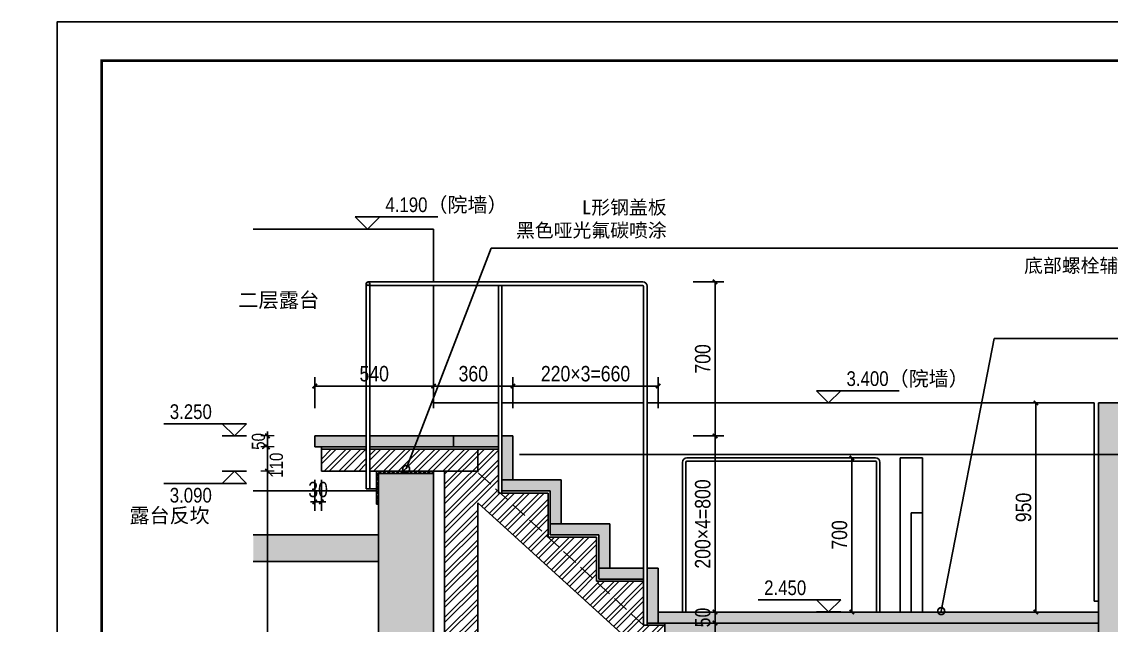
# Model space of a CAD drawing. Extents: x 9928 to 93764, y -101273 to -34887.
# Drawn here: x 72582 to 77531, y -81785 to -79043 of the extents above; entities that cross this region are included whole.
import ezdxf
from ezdxf import colors
from ezdxf.entities.mleader import LeaderData, LeaderLine
from ezdxf.math import Vec2, Vec3

# ---------------------------------------------------------------- set-up
doc = ezdxf.new("R2010")
doc.units = 0
doc.header["$LTSCALE"] = 1000
doc.header["$MEASUREMENT"] = 0
doc.linetypes.add('DASH', pattern=[0.35, 0.25, -0.1])
for name, color, linetype in [('A-ANNO-DIMS', 6, 'Continuous'), ('A-Anno-Lead', 2, 'Continuous'), ('A-ANNO-NOTE', 4, 'Continuous'), ('A-ANNO-SYMB', 4, 'Continuous'), ('A-DETL-144', 144, 'Continuous'), ('A-DETL-42', 42, 'Continuous'), ('A-DETL-PATT-251', 251, 'Continuous'), ('A-FLOR-HRAL', 42, 'Continuous'), ('A-FURN-PATT-251', 251, 'Continuous'), ('A-SECT-005', 5, 'Continuous'), ('A-SECT-146', 216, 'Continuous')]:
    doc.layers.add(name, color=color, linetype=linetype)
doc.layers.add('A-ANNO-NPLT', color=250, linetype='Continuous', plot=False)
doc.styles.add('DIM', font='ARIALN.TTF')
doc.styles.add('DIM_T3', font='ARIALN.TTF')
doc.styles.add('EN', font='ARIALN.TTF')
doc.dimstyles.new('_TCH_ARCH&&20', dxfattribs={"dimtxt": 70, "dimasz": 20, "dimexe": 40, "dimexo": 40, "dimgap": 20, "dimtad": 1, "dimdec": 0, "dimzin": 0, "dimdsep": 46, "dimtxsty": 'DIM_T3', "dimblk": 'ARCHTICK', "dimcen": 0.09, "dimclrd": 6, "dimclre": 6, "dimclrt": 6, "dimazin": 2, "dimtfac": 1, "dimtdec": 0, "dimtix": 1, "dimtmove": 2, "dimatfit": 3, "dimfxl": 100, "dimfxlon": 1, "dimtolj": 1, "dimtzin": 0, "dimarcsym": 0})
doc.dimstyles.new('DIM20', dxfattribs={"dimscale": 20, "dimtxt": 3, "dimasz": 1, "dimexe": 1.5, "dimexo": 1.5, "dimgap": 0.5, "dimtad": 1, "dimdec": 0, "dimzin": 3, "dimdsep": 46, "dimtxsty": 'DIM', "dimblk": 'ARCHTICK', "dimcen": 2.5, "dimdle": 1.5, "dimclrd": 256, "dimclre": 8, "dimclrt": 256, "dimadec": 0, "dimazin": 0, "dimtfac": 1, "dimtdec": 0, "dimtix": 1, "dimtmove": 2, "dimatfit": 3, "dimfxl": 1.5, "dimfxlon": 1, "dimtolj": 1, "dimtzin": 3, "dimlwe": 5, "dimarcsym": 0})

# ---------------------------------------------------------------- blocks, each defined once
blk = doc.blocks.new('alsidufhasdf')
at = {"layer": 'A-ANNO-NOTE', "const_width": 12.5, "flags": 128}
blk.add_lwpolyline([(-69970.8, -65800.3), (-69970.8, -51475.3), (-80015.8, -51475.3), (-80015.8, -65800.3)], close=True, dxfattribs=at)
at = {"layer": 'A-ANNO-NPLT'}
blk.add_lwpolyline([(-69795.8, -66000.3), (-69795.8, -51300.3), (-80190.8, -51300.3), (-80190.8, -66000.3)], close=True, dxfattribs=at)
blk = doc.blocks.new('TAG-PLAN-ELEV')
blk.add_line((-1.66, 0), (9.6, 0))
for points in [[(-1.66, 0), (0, -1.66), (1.66, 0)], [(1.66, -1.66), (-1.66, -1.66)]]:
    blk.add_lwpolyline(points)
at = {"style": 'EN'}
for tag, p in [('LEVEL', (2.45, 0.65)), ('NAME', (2.45, -2.51))]:
    blk.add_attdef(tag, p, '', height=2, dxfattribs=at)
blk = doc.blocks.new('_ArchTick')
at = {"color": 0, "linetype": 'ByBlock', "const_width": 0.4}
blk.add_lwpolyline([(-0.5, -0.5), (0.5, 0.5)], dxfattribs=at)
blk = doc.blocks.new('*D638')
at = {"layer": 'A-ANNO-DIMS', "lineweight": -2, "transparency": 16777216}
blk.add_line((73698.4, -81115), (73698.4, -80945), dxfattribs=at)
at = {"layer": 'A-ANNO-DIMS', "color": 8, "lineweight": 5, "transparency": 16777216}
for p, q in [((73728.4, -80975), (73668.4, -80975)), ((73728.4, -81085), (73668.4, -81085))]:
    blk.add_line(p, q, dxfattribs=at)
at = {"layer": 'Defpoints', "color": 0, "transparency": 16777216}
for p in [(73698.4, -80975), (73913.4, -80975), (73943.4, -81085)]:
    blk.add_point(p, dxfattribs=at)
at = {"layer": 'A-ANNO-DIMS', "lineweight": -2, "transparency": 16777216, "xscale": 20, "yscale": 20, "zscale": 20}
for p, rotation in [((73698.4, -80975), 90), ((73698.4, -81085), 270)]:
    blk.add_blockref('_ArchTick', p, dxfattribs=dict(at, rotation=rotation))
at = {"layer": 'A-ANNO-DIMS', "transparency": 16777216, "insert": (73739, -81058.1), "char_height": 60, "attachment_point": 5, "rotation": 90, "style": 'DIM'}
blk.add_mtext('\\A1;110', dxfattribs=at)
blk = doc.blocks.new('*D639')
at = {"layer": 'A-ANNO-DIMS', "lineweight": -2, "transparency": 16777216}
for p, q in [((73698.4, -80925), (73698.4, -80905)), ((73698.4, -80975), (73698.4, -80925)), ((73698.4, -80975), (73698.4, -80995))]:
    blk.add_line(p, q, dxfattribs=at)
at = {"layer": 'A-ANNO-DIMS', "color": 8, "lineweight": 5, "transparency": 16777216}
for p, q in [((73728.4, -80925), (73668.4, -80925)), ((73728.4, -80975), (73668.4, -80975))]:
    blk.add_line(p, q, dxfattribs=at)
at = {"layer": 'Defpoints', "color": 0, "transparency": 16777216}
for p in [(73698.4, -80925), (73913.4, -80925), (73913.4, -80975)]:
    blk.add_point(p, dxfattribs=at)
at = {"layer": 'A-ANNO-DIMS', "lineweight": -2, "transparency": 16777216, "xscale": 20, "yscale": 20, "zscale": 20}
for p, rotation in [((73698.4, -80925), 270), ((73698.4, -80975), 90)]:
    blk.add_blockref('_ArchTick', p, dxfattribs=dict(at, rotation=rotation))
at = {"layer": 'A-ANNO-DIMS', "transparency": 16777216, "insert": (73657.7, -80950), "char_height": 60, "attachment_point": 5, "rotation": 90, "style": 'DIM'}
blk.add_mtext('\\A1;50', dxfattribs=at)
blk = doc.blocks.new('*D640')
at = {"layer": 'A-ANNO-DIMS', "lineweight": -2, "transparency": 16777216}
blk.add_line((73698.4, -81055), (73698.4, -84205), dxfattribs=at)
at = {"layer": 'A-ANNO-DIMS', "color": 8, "lineweight": 5, "transparency": 16777216}
for p, q in [((73728.4, -81085), (73668.4, -81085)), ((73728.4, -84175), (73668.4, -84175))]:
    blk.add_line(p, q, dxfattribs=at)
at = {"layer": 'Defpoints', "color": 0, "transparency": 16777216}
for p in [(73943.4, -81085), (73698.4, -84175), (74107, -84175)]:
    blk.add_point(p, dxfattribs=at)
at = {"layer": 'A-ANNO-DIMS', "lineweight": -2, "transparency": 16777216, "xscale": 20, "yscale": 20, "zscale": 20}
for p, rotation in [((73698.4, -81085), 90), ((73698.4, -84175), 270)]:
    blk.add_blockref('_ArchTick', p, dxfattribs=dict(at, rotation=rotation))
at = {"layer": 'A-ANNO-DIMS', "transparency": 16777216, "insert": (73657.7, -82630), "char_height": 60, "attachment_point": 5, "rotation": 90, "style": 'DIM'}
blk.add_mtext('\\A1;3090', dxfattribs=at)
blk = doc.blocks.new('*D673')
at = {"layer": 'A-ANNO-DIMS', "color": 6, "lineweight": -2, "transparency": 16777216}
for p, q in [((75631.7, -80925), (75771.7, -80925)), ((75731.7, -80925), (75731.7, -81725)), ((75631.7, -81725), (75771.7, -81725))]:
    blk.add_line(p, q, dxfattribs=at)
at = {"layer": 'Defpoints', "color": 0, "transparency": 16777216}
for p in [(74813.4, -80925), (75473.4, -81725), (75731.7, -81725)]:
    blk.add_point(p, dxfattribs=at)
at = {"layer": 'A-ANNO-DIMS', "color": 6, "lineweight": -2, "transparency": 16777216, "xscale": 20, "yscale": 20, "zscale": 20}
for p, rotation in [((75731.7, -80925), 90), ((75731.7, -81725), 270)]:
    blk.add_blockref('_ArchTick', p, dxfattribs=dict(at, rotation=rotation))
at = {"layer": 'A-ANNO-DIMS', "color": 6, "transparency": 16777216, "insert": (75676, -81325), "char_height": 70, "attachment_point": 5, "rotation": 90, "style": 'DIM_T3'}
blk.add_mtext('\\A1;200×4=800', dxfattribs=at)
blk = doc.blocks.new('*D674')
at = {"layer": 'A-ANNO-DIMS', "color": 6, "lineweight": -2, "transparency": 16777216}
for p, q in [((75731.7, -81725), (75731.7, -81705)), ((75631.7, -81725), (75771.7, -81725)), ((75731.7, -81725), (75731.7, -81775)), ((75631.7, -81775), (75771.7, -81775)), ((75731.7, -81775), (75731.7, -81795))]:
    blk.add_line(p, q, dxfattribs=at)
at = {"layer": 'Defpoints', "color": 0, "transparency": 16777216}
for p in [(75473.4, -81725), (75473.4, -81775), (75731.7, -81775)]:
    blk.add_point(p, dxfattribs=at)
at = {"layer": 'A-ANNO-DIMS', "color": 6, "lineweight": -2, "transparency": 16777216, "xscale": 20, "yscale": 20, "zscale": 20}
for p, rotation in [((75731.7, -81725), 270), ((75731.7, -81775), 90)]:
    blk.add_blockref('_ArchTick', p, dxfattribs=dict(at, rotation=rotation))
at = {"layer": 'A-ANNO-DIMS', "color": 6, "transparency": 16777216, "insert": (75676, -81750), "char_height": 70, "attachment_point": 5, "rotation": 90, "style": 'DIM_T3'}
blk.add_mtext('\\A1;50', dxfattribs=at)
blk = doc.blocks.new('*D675')
at = {"layer": 'A-ANNO-DIMS', "color": 6, "lineweight": -2, "transparency": 16777216}
for p, q in [((75631.7, -80225), (75771.7, -80225)), ((75731.7, -80925), (75731.7, -80225)), ((75631.7, -80925), (75771.7, -80925))]:
    blk.add_line(p, q, dxfattribs=at)
at = {"layer": 'Defpoints', "color": 0, "transparency": 16777216}
for p in [(74813.4, -80225), (75731.7, -80225), (74813.4, -80925)]:
    blk.add_point(p, dxfattribs=at)
at = {"layer": 'A-ANNO-DIMS', "color": 6, "lineweight": -2, "transparency": 16777216, "xscale": 20, "yscale": 20, "zscale": 20}
for p, rotation in [((75731.7, -80225), 90), ((75731.7, -80925), 270)]:
    blk.add_blockref('_ArchTick', p, dxfattribs=dict(at, rotation=rotation))
at = {"layer": 'A-ANNO-DIMS', "color": 6, "transparency": 16777216, "insert": (75676, -80575), "char_height": 70, "attachment_point": 5, "rotation": 90, "style": 'DIM_T3'}
blk.add_mtext('\\A1;700', dxfattribs=at)
blk = doc.blocks.new('*D676')
at = {"layer": 'A-ANNO-DIMS', "color": 6, "lineweight": -2, "transparency": 16777216}
for p, q in [((75631.7, -81775), (75771.7, -81775)), ((75731.7, -81775), (75731.7, -84125)), ((75693.4, -84125), (75771.7, -84125))]:
    blk.add_line(p, q, dxfattribs=at)
at = {"layer": 'Defpoints', "color": 0, "transparency": 16777216}
for p in [(75473.4, -81775), (75653.4, -84125), (75731.7, -84125)]:
    blk.add_point(p, dxfattribs=at)
at = {"layer": 'A-ANNO-DIMS', "color": 6, "lineweight": -2, "transparency": 16777216, "xscale": 20, "yscale": 20, "zscale": 20}
for p, rotation in [((75731.7, -81775), 90), ((75731.7, -84125), 270)]:
    blk.add_blockref('_ArchTick', p, dxfattribs=dict(at, rotation=rotation))
at = {"layer": 'A-ANNO-DIMS', "color": 6, "transparency": 16777216, "insert": (75676, -82950), "char_height": 70, "attachment_point": 5, "rotation": 90, "style": 'DIM_T3'}
blk.add_mtext('\\A1;2350', dxfattribs=at)
blk = doc.blocks.new('*D678')
at = {"layer": 'A-ANNO-DIMS', "color": 6, "lineweight": -2, "transparency": 16777216}
for p, q in [((77289.1, -80775), (77149.1, -80775)), ((77189.1, -81725), (77189.1, -80775)), ((77289.1, -81725), (77149.1, -81725))]:
    blk.add_line(p, q, dxfattribs=at)
at = {"layer": 'Defpoints', "color": 0, "transparency": 16777216}
for p in [(77189.1, -80775), (77473.8, -80775), (77473.8, -81725)]:
    blk.add_point(p, dxfattribs=at)
at = {"layer": 'A-ANNO-DIMS', "color": 6, "lineweight": -2, "transparency": 16777216, "xscale": 20, "yscale": 20, "zscale": 20}
for p, rotation in [((77189.1, -80775), 90), ((77189.1, -81725), 270)]:
    blk.add_blockref('_ArchTick', p, dxfattribs=dict(at, rotation=rotation))
at = {"layer": 'A-ANNO-DIMS', "color": 6, "transparency": 16777216, "insert": (77133.3, -81250), "char_height": 70, "attachment_point": 5, "rotation": 90, "style": 'DIM_T3'}
blk.add_mtext('\\A1;950', dxfattribs=at)
blk = doc.blocks.new('*D689')
at = {"layer": 'A-ANNO-DIMS', "color": 6, "lineweight": -2, "transparency": 16777216}
for p, q in [((76343, -81025), (76392.9, -81025)), ((76352.9, -81725), (76352.9, -81025)), ((76343, -81725), (76392.9, -81725))]:
    blk.add_line(p, q, dxfattribs=at)
at = {"layer": 'Defpoints', "color": 0, "transparency": 16777216}
for p in [(76303, -81025), (76352.9, -81025), (76303, -81725)]:
    blk.add_point(p, dxfattribs=at)
at = {"layer": 'A-ANNO-DIMS', "color": 6, "lineweight": -2, "transparency": 16777216, "xscale": 20, "yscale": 20, "zscale": 20}
for p, rotation in [((76352.9, -81025), 90), ((76352.9, -81725), 270)]:
    blk.add_blockref('_ArchTick', p, dxfattribs=dict(at, rotation=rotation))
at = {"layer": 'A-ANNO-DIMS', "color": 6, "transparency": 16777216, "insert": (76297.2, -81375), "char_height": 70, "attachment_point": 5, "rotation": 90, "style": 'DIM_T3'}
blk.add_mtext('\\A1;700', dxfattribs=at)
blk = doc.blocks.new('*D696')
at = {"layer": 'A-ANNO-DIMS', "color": 6, "lineweight": -2, "transparency": 16777216}
for p, q in [((73913.4, -81124.5), (73913.4, -81264.5)), ((73943.4, -81124.5), (73943.4, -81264.5)), ((73913.4, -81224.5), (73893.4, -81224.5)), ((73913.4, -81224.5), (73943.4, -81224.5)), ((73943.4, -81224.5), (73963.4, -81224.5))]:
    blk.add_line(p, q, dxfattribs=at)
at = {"layer": 'Defpoints', "color": 0, "transparency": 16777216}
for p in [(73913.4, -80975), (73943.4, -80975), (73943.4, -81224.5)]:
    blk.add_point(p, dxfattribs=at)
at = {"layer": 'A-ANNO-DIMS', "color": 6, "lineweight": -2, "transparency": 16777216, "xscale": 20, "yscale": 20, "zscale": 20}
blk.add_blockref('_ArchTick', (73913.4, -81224.5), dxfattribs=at)
at = {"layer": 'A-ANNO-DIMS', "color": 6, "lineweight": -2, "transparency": 16777216, "xscale": 20, "yscale": 20, "zscale": 20, "rotation": 180}
blk.add_blockref('_ArchTick', (73943.4, -81224.5), dxfattribs=at)
at = {"layer": 'A-ANNO-DIMS', "color": 6, "transparency": 16777216, "insert": (73928.4, -81168.8), "char_height": 70, "attachment_point": 5, "style": 'DIM_T3'}
blk.add_mtext('\\A1;30', dxfattribs=at)
blk = doc.blocks.new('*D697')
at = {"layer": 'A-ANNO-DIMS', "color": 6, "lineweight": -2, "transparency": 16777216}
for p, q in [((73913.4, -80798.3), (73913.4, -80658.3)), ((74453.4, -80798.3), (74453.4, -80658.3)), ((73913.4, -80698.3), (74453.4, -80698.3))]:
    blk.add_line(p, q, dxfattribs=at)
at = {"layer": 'Defpoints', "color": 0, "transparency": 16777216}
for p in [(74453.4, -80698.3), (73913.4, -80925), (74453.4, -81085)]:
    blk.add_point(p, dxfattribs=at)
at = {"layer": 'A-ANNO-DIMS', "color": 6, "lineweight": -2, "transparency": 16777216, "xscale": 20, "yscale": 20, "zscale": 20, "rotation": 180}
blk.add_blockref('_ArchTick', (73913.4, -80698.3), dxfattribs=at)
at = {"layer": 'A-ANNO-DIMS', "color": 6, "lineweight": -2, "transparency": 16777216, "xscale": 20, "yscale": 20, "zscale": 20}
blk.add_blockref('_ArchTick', (74453.4, -80698.3), dxfattribs=at)
at = {"layer": 'A-ANNO-DIMS', "color": 6, "transparency": 16777216, "insert": (74183.4, -80642.5), "char_height": 70, "attachment_point": 5, "style": 'DIM_T3'}
blk.add_mtext('\\A1;540', dxfattribs=at)
blk = doc.blocks.new('*D698')
at = {"layer": 'A-ANNO-DIMS', "color": 6, "lineweight": -2, "transparency": 16777216}
for p, q in [((74453.4, -80798.3), (74453.4, -80658.3)), ((74813.4, -80798.3), (74813.4, -80658.3)), ((74453.4, -80698.3), (74813.4, -80698.3))]:
    blk.add_line(p, q, dxfattribs=at)
at = {"layer": 'Defpoints', "color": 0, "transparency": 16777216}
for p in [(74813.4, -80698.3), (74813.4, -80925), (74453.4, -81085)]:
    blk.add_point(p, dxfattribs=at)
at = {"layer": 'A-ANNO-DIMS', "color": 6, "lineweight": -2, "transparency": 16777216, "xscale": 20, "yscale": 20, "zscale": 20, "rotation": 180}
blk.add_blockref('_ArchTick', (74453.4, -80698.3), dxfattribs=at)
at = {"layer": 'A-ANNO-DIMS', "color": 6, "lineweight": -2, "transparency": 16777216, "xscale": 20, "yscale": 20, "zscale": 20}
blk.add_blockref('_ArchTick', (74813.4, -80698.3), dxfattribs=at)
at = {"layer": 'A-ANNO-DIMS', "color": 6, "transparency": 16777216, "insert": (74633.4, -80642.5), "char_height": 70, "attachment_point": 5, "style": 'DIM_T3'}
blk.add_mtext('\\A1;360', dxfattribs=at)
blk = doc.blocks.new('*D699')
at = {"layer": 'A-ANNO-DIMS', "color": 6, "lineweight": -2, "transparency": 16777216}
for p, q in [((74813.4, -80798.3), (74813.4, -80658.3)), ((75473.4, -80798.3), (75473.4, -80658.3)), ((74813.4, -80698.3), (75473.4, -80698.3))]:
    blk.add_line(p, q, dxfattribs=at)
at = {"layer": 'Defpoints', "color": 0, "transparency": 16777216}
for p in [(75473.4, -80698.3), (74813.4, -80925), (75473.4, -81525)]:
    blk.add_point(p, dxfattribs=at)
at = {"layer": 'A-ANNO-DIMS', "color": 6, "lineweight": -2, "transparency": 16777216, "xscale": 20, "yscale": 20, "zscale": 20, "rotation": 180}
blk.add_blockref('_ArchTick', (74813.4, -80698.3), dxfattribs=at)
at = {"layer": 'A-ANNO-DIMS', "color": 6, "lineweight": -2, "transparency": 16777216, "xscale": 20, "yscale": 20, "zscale": 20}
blk.add_blockref('_ArchTick', (75473.4, -80698.3), dxfattribs=at)
at = {"layer": 'A-ANNO-DIMS', "color": 6, "transparency": 16777216, "insert": (75143.4, -80642.5), "char_height": 70, "attachment_point": 5, "style": 'DIM_T3'}
blk.add_mtext('\\A1;220×3=660', dxfattribs=at)
blk = doc.blocks.new('DFGHFGH')
at = {"layer": 'A-ANNO-NOTE'}
blk.add_line((367305, -290441), (368431, -290441), dxfattribs=at)
blk.add_lwpolyline([(367305, -290441), (367471, -290607), (367638, -290441)], dxfattribs=at)
at = {"layer": 'A-ANNO-NOTE', "style": 'EN'}
blk.add_attdef('±0.000', (367716, -290376), '', height=200, dxfattribs=at)
blk = doc.blocks.new('_DotSmall')
at = {"color": 0, "linetype": 'ByBlock', "const_width": 0.5}
blk.add_lwpolyline([(-0.0625, 0, 1), (0.0625, 0, 1)], format="xyb", close=True, dxfattribs=at)

msp = doc.modelspace()

# ---------------------------------------------------------------- hatches: boundary and pattern name
at = {"layer": 'A-DETL-PATT-251'}
h = msp.add_hatch(dxfattribs=at)
h.set_pattern_fill('ANSI32', color=256, scale=3)
h.set_pattern_definition([(45, (-26916.486, 8649.577), (-10.1027881, 10.1027881), []), (45, (-26909.75, 8649.577), (-10.1027881, 10.1027881), [])])
h.paths.add_polyline_path([(74193.4, -81085), (74453.4, -81085), (74453.4, -81095), (74203.4, -81095), (74203.4, -81235), (74193.4, -81235)])
at = {"layer": 'A-FURN-PATT-251'}
h = msp.add_hatch(color=253, dxfattribs=at)
h.dxf.hatch_style = 1
h.paths.add_polyline_path([(77473.8, -83375), (77723.8, -83375), (77723.8, -84225), (77473.8, -84225)])
h.paths.add_polyline_path([(77473.8, -80775), (77573.8, -80775), (77573.8, -83375), (77473.8, -83375)])
h = msp.add_hatch(dxfattribs=at)
h.set_pattern_fill('大理石', color=256, scale=30, angle=-90)
h.set_pattern_definition([(311.987212, (10.286, -75), (135.000003, -179.9999974), [2.88292, -602.53016]), (338.19859, (5.786, -32.143), (270, -90), [10.38568, -716.61157]), (330.945396, (0.643, -30), (135.0000038, -89.999994), [4.41241, -922.19427]), (0, (4.5, -32.14), (-2e-14, -90), [1.28571, -133.71428]), (341.56505, (7.714, -74.143), (135, -2e-07), [2.71052, -281.89446]), (81.469234, (7.714, -74.143), (8e-07, 89.9999997), [4.33366, -905.73498]), (349.215702, (-0.643, -68.143), (540.0000002, -90.0000004), [9.16181, -952.82829]), (332.132996, (40.5, -0.4286), (675.00000264, -359.999995625), [21.08837, -4407.46947]), (270, (60.3, -1.72), (135, -2e-14), [0, -90]), (334.9831065, (84.857, -60), (404.9999997, -180.00000046), [14.18824, -1475.57682]), (351.4391104, (31.5, -94.7143), (1214.99999234, -179.99999969), [20.15311, -4212.00054]), (352.8749836, (43.7143, -45), (675.00000068, -89.9999946), [10.36576, -2166.44382]), (346.75948, (15.4286, -36), (404.9999997, -90.00000087), [22.45403, -2335.21956]), (270, (15.5, -21.97), (135, -2e-14), [0, -90]), (270, (14.05, -23.42), (135, -2e-14), [0, -90]), (270, (21.27, -33.54), (135, -2e-14), [0, -90]), (270, (37.17, -30.65), (135, -2e-14), [0, -90]), (329.0362434, (37.286, -41.143), (135.00000387, -89.99999283), [7.49694, -1566.86004]), (270, (43.47, -44.99), (135, -2e-14), [0, -90]), (270, (38.62, -33.54), (135, -2e-14), [0, -90]), (270, (47.29, -37.88), (135, -2e-14), [0, -90]), (270, (34.28, -33.54), (135, -2e-14), [0, -90]), (320.194429, (25.071, -85.714), (135, -90), [3.34725, -699.57522]), (0, (21.21, -85.71), (-2e-14, -90), [3.85714, -131.14285]), (313.66778, (16.714, -81), (269.9999995, -270.0000002), [6.51725, -1362.10428]), (0, (15.43, -81), (-2e-14, -90), [1.28571, -133.71428]), (309.805571, (12.214, -77.143), (135.0000053, -179.9999957), [5.02088, -1049.36283]), (270, (21.27, -63.9), (135, -2e-14), [0, -90]), (270, (25.35, -85.91), (135, -2e-14), [0, -90]), (270, (25.35, -85.91), (135, -2e-14), [0, -90]), (299.357754, (27.643, -87.857), (135.0000008, -269.9999995), [7.86753, -818.22266]), (270, (34.28, -85.6), (135, -2e-14), [0, -90]), (56.309932, (84.857, -60), (134.9999977, 180.0000011), [9.27142, -964.22742]), (278.1301024, (66.857, -50.143), (134.9999992, -899.99999366), [9.09137, -1900.09692]), (317.862405, (64.2857, -30), (404.99999962, -360.00000016), [12.13697, -2536.62741]), (284.620874, (59.143, -10.2857), (135.00000563, -539.9999985), [20.37405, -2118.9015]), (270, (67.52, -17.63), (135, -2e-14), [0, -90]), (288.434949, (54, -46.286), (134.9999996, -360), [4.06579, -849.74917]), (286.699244, (55.286, -50.143), (7.4e-06, -89.999998), [2.23721, -467.57658]), (11.093723, (55.9286, -52.2857), (944.99999116, 180.00000157), [11.13667, -2327.56488]), (270, (61.74, -40.77), (135, -2e-14), [0, -90]), (270, (67.11, -50.1), (135, -2e-14), [0, -90]), (270, (51.62, -37.88), (135, -2e-14), [0, -90]), (270, (80.53, -26.31), (135, -2e-14), [0, -90]), (270, (74.74, -21.97), (135, -2e-14), [0, -90]), (314.1449026, (82.9286, -45), (270, -270.00000046), [10.15316, -2122.01118]), (324.5829447, (73.2857, -38.143), (134.99999947, -90.00000025), [11.83238, -2472.96636]), (270, (83.02, -45.12), (135, -2e-14), [0, -90]), (270, (76.19, -32.09), (135, -2e-14), [0, -90]), (270, (83.02, -45.12), (135, -2e-14), [0, -90]), (270, (73.08, -38.16), (135, -2e-14), [0, -90]), (345.068583, (68.143, -59.143), (405, -90), [3.32661, -695.26125]), (0, (71.36, -60), (-2e-14, -90), [13.5, -121.5]), (320.194429, (127.929, -75.857), (135, -90), [3.34725, -699.57522]), (270, (99.31, -50.89), (135, -2e-14), [0, -90]), (270, (97.87, -53.78), (135, -2e-14), [0, -90]), (270, (100.76, -42.22), (135, -2e-14), [0, -90]), (270, (116.65, -56.68), (135, -2e-14), [0, -90]), (323.130102, (108.643, -66), (134.9999999, -90.0000001), [6.42857, -1343.57139]), (0, (97.71, -66), (-2e-14, -90), [10.92857, -124.07143]), (270, (97.93, -66.01), (135, -2e-14), [0, -90]), (293.19859, (126.643, -72.857), (135, -270.0000002), [3.2639, -682.15568]), (336.03751, (124.714, -72), (270, -90), [2.11047, -441.08813]), (336.03751, (122.786, -71.143), (270, -90), [2.11047, -441.08813]), (351.8698976, (113.786, -69.857), (675.00000007, -90.0000004), [9.09137, -1900.09692]), (0, (130.5, -78), (-2e-14, -90), [3.21429, -131.78571]), (270, (135, -68.11), (135, -2e-14), [0, -90])])
h.paths.add_polyline_path([(75423.4, -81525), (75473.4, -81525), (75473.4, -81775), (75423.4, -81775)])
h.paths.add_polyline_path([(75203.4, -81525), (75407.4, -81525), (75407.4, -81575), (75203.4, -81575)])
h.paths.add_polyline_path([(75203.4, -81375), (75118, -81375), (75118, -81325), (75253.4, -81325), (75253.4, -81525), (75203.4, -81525)])
h.paths.add_polyline_path([(74983.4, -81325), (75118, -81325), (75118, -81375), (74983.4, -81375)])
h.paths.add_polyline_path([(74983.4, -81175), (74763.4, -81175), (74763.4, -81125), (75033.4, -81125), (75033.4, -81325), (74983.4, -81325)])
h.paths.add_polyline_path([(74763.4, -80925), (74813.4, -80925), (74813.4, -81125), (74763.4, -81125)])
h.paths.add_polyline_path([(74543.4, -80925), (74747.4, -80925), (74747.4, -80975), (74543.4, -80975)])
h.paths.add_polyline_path([(74163.4, -80925), (74543.4, -80925), (74543.4, -80975), (74163.4, -80975)])
h.paths.add_polyline_path([(73913.4, -80925), (74147.4, -80925), (74147.4, -80975), (73913.4, -80975)])
h = msp.add_hatch(dxfattribs=at)
h.set_pattern_fill('ANSI32', color=256, scale=10)
h.set_pattern_definition([(45, (-30533.306, -5609.73), (-33.67596, 33.67596), []), (45, (-30510.855, -5609.73), (-33.67596, 33.67596), [])])
h.paths.add_polyline_path([(74653.4, -81229.2), (75374.7, -81885), (75503.4, -81885), (75503.4, -81785), (75423.4, -81785), (75407.4, -81785), (74756.4, -81185), (74747.4, -81185), (74747.4, -81176.7), (74653.4, -81090), (74653.4, -81085), (74503.4, -81085), (74503.4, -84125), (74653.4, -84125)])
h.paths.add_polyline_path([(75407.4, -81585), (75193.4, -81585), (75193.4, -81385), (74973.4, -81385), (75407.4, -81785)], flags=17)
h.paths.add_polyline_path([(74973.4, -81185), (74763.4, -81185), (74756.4, -81185), (74973.4, -81385)], flags=17)
h.paths.add_polyline_path([(74747.4, -80985), (74653.4, -80985), (74653.4, -81090), (74747.4, -81176.7)])
h.paths.add_polyline_path([(74653.4, -80985), (74163.4, -80985), (74163.4, -81085), (74193.4, -81085), (74453.4, -81085), (74653.4, -81085)])
h.paths.add_polyline_path([(74147.4, -80985), (73943.4, -80985), (73943.4, -81085), (74147.4, -81085)])
h = msp.add_hatch(color=256, dxfattribs=at)
h.dxf.hatch_style = 1
h.paths.add_polyline_path([(74453.4, -82515), (74203.4, -82515), (74203.4, -84490.1), (74310.2, -84529.3), (74328.4, -84485.6), (74328.4, -84586.3), (74346.5, -84542.6), (74453.4, -84581.8)])
h.paths.add_polyline_path([(73634.1, -81495), (73634.1, -81375), (74203.4, -81375), (74203.4, -81095), (74453.4, -81095), (74453.4, -82145), (74203.4, -82145), (74203.4, -81495)])
h = msp.add_hatch(color=253, dxfattribs=at)
h.dxf.hatch_style = 1
h.paths.add_polyline_path([(75473.4, -81725), (77473.8, -81725), (77473.8, -81775), (75473.4, -81775)])
h = msp.add_hatch(color=256, dxfattribs=at)
h.dxf.hatch_style = 1
h.paths.add_polyline_path([(75503.4, -81885), (77473.8, -81885), (77473.8, -81775), (75503.4, -81775)])

# ---------------------------------------------------------------- linework, layer by layer
at = {"layer": 'A-Anno-Lead', "color": 1}
msp.add_circle((74155.4, -80233), 8, dxfattribs=at)
at = {"layer": 'A-DETL-144'}
for p, q in [((74453.4, -81085), (74193.4, -81085)), ((74193.4, -81235), (74193.4, -81085)), ((74203.4, -81235), (74203.4, -81095)), ((74203.4, -81095), (74453.4, -81095)), ((74453.4, -81095), (74453.4, -81085)), ((74203.4, -81235), (74193.4, -81235)), ((75503.4, -81775), (75503.4, -81885)), ((77473.8, -81775), (77473.8, -81885))]:
    msp.add_line(p, q, dxfattribs=at)
msp.add_lwpolyline([(75503.4, -81775), (77473.8, -81775)], dxfattribs=at)
at = {"layer": 'A-DETL-42'}
for p, q in [((74147.4, -80925), (73913.4, -80925)), ((73913.4, -80975), (73913.4, -80925)), ((74747.4, -80925), (74163.4, -80925)), ((74543.4, -80925), (74543.4, -80975)), ((74813.4, -80925), (74763.4, -80925)), ((74813.4, -80925), (74813.4, -81125)), ((74147.4, -80975), (73913.4, -80975)), ((73943.4, -80975), (73943.4, -80985)), ((74147.4, -80985), (73943.4, -80985)), ((73943.4, -80985), (73943.4, -81085)), ((74747.4, -80975), (74163.4, -80975)), ((74747.4, -80985), (74163.4, -80985)), ((74653.4, -81090), (74653.4, -80985)), ((74147.4, -81085), (73943.4, -81085)), ((74653.4, -81085), (74453.4, -81085)), ((74503.4, -84125), (74503.4, -81085)), ((75033.4, -81125), (74763.4, -81125)), ((75033.4, -81125), (75033.4, -81325)), ((74983.4, -81175), (74763.4, -81175)), ((74973.4, -81185), (74763.4, -81185)), ((74973.4, -81185), (74973.4, -81385)), ((74983.4, -81175), (74983.4, -81375)), ((75374.7, -81885), (74653.4, -81229.2)), ((74653.4, -84125), (74653.4, -81229.2)), ((75253.4, -81325), (74983.4, -81325)), ((75253.4, -81325), (75253.4, -81525)), ((75193.4, -81385), (74973.4, -81385)), ((75203.4, -81375), (74983.4, -81375)), ((75193.4, -81385), (75193.4, -81585)), ((75203.4, -81375), (75203.4, -81575)), ((75407.4, -81525), (75203.4, -81525)), ((75473.4, -81525), (75423.4, -81525)), ((75473.4, -81775), (75473.4, -81525)), ((75407.4, -81585), (75193.4, -81585)), ((75407.4, -81575), (75203.4, -81575)), ((75473.4, -81775), (75423.4, -81775)), ((75503.4, -81785), (75423.4, -81785))]:
    msp.add_line(p, q, dxfattribs=at)
at = {"layer": 'A-DETL-42', "linetype": 'DASH', "ltscale": 0.3}
msp.add_line((75407.4, -81785), (74653.4, -81090), dxfattribs=at)
at = {"layer": 'A-FLOR-HRAL', "color": 1}
for p, q in [((74147.4, -81165), (74147.4, -80233)), ((75403.4, -80225), (74155.4, -80225)), ((74163.4, -81165), (74163.4, -80233)), ((75402.4, -80241), (74163.4, -80241)), ((74747.4, -80241), (74747.4, -81185)), ((74763.4, -80241), (74763.4, -81185)), ((75407.4, -80246), (75407.4, -81785)), ((75423.4, -80245), (75423.4, -81785)), ((75583.4, -81725), (75583.4, -81045)), ((75598.4, -81725), (75598.4, -81045)), ((76460.9, -81025), (75603.4, -81025)), ((76460.9, -81040), (75603.4, -81040)), ((76465.9, -81725), (76465.9, -81045)), ((76480.9, -81725), (76480.9, -81045)), ((74163.4, -81085), (74193.4, -81085)), ((74147.4, -81165), (74193.4, -81165)), ((74763.4, -81185), (74747.4, -81185)), ((75423.4, -81785), (75407.4, -81785))]:
    msp.add_line(p, q, dxfattribs=at)
for centre, radius, start, end in [((75402.4, -80246), 5, 0, 90), ((75403.4, -80245), 20, 0, 90), ((75603.4, -81045), 20, 90, 180), ((75603.4, -81045), 5, 90, 180), ((76460.9, -81045), 20, 0, 90), ((76460.9, -81045), 5, 0, 90)]:
    msp.add_arc(centre, radius, start, end, dxfattribs=at)
at = {"layer": 'A-FURN-PATT-251'}
for p, q in [((73634.1, -79985), (74453.4, -79985)), ((74453.4, -79985), (74453.4, -80225)), ((74453.4, -80241), (74453.4, -80775)), ((74453.4, -80775), (74747.4, -80775)), ((74763.4, -80775), (75407.4, -80775)), ((75423.4, -80775), (77453.4, -80775)), ((77453.4, -80775), (77453.4, -81675)), ((76573.4, -81025), (76673.4, -81025)), ((76573.4, -81025), (76573.4, -81725)), ((76673.4, -81025), (76673.4, -81275)), ((76623.4, -81275), (76673.4, -81275)), ((76623.4, -81275), (76623.4, -81725)), ((76673.4, -81275), (76673.4, -81725)), ((77453.4, -81675), (77473.8, -81675))]:
    msp.add_line(p, q, dxfattribs=at)
at = {"layer": 'A-SECT-005'}
for p, q in [((74453.4, -81095), (74203.4, -81095)), ((74203.4, -82145), (74203.4, -81095)), ((74453.4, -82145), (74453.4, -81095)), ((74193.4, -81175), (73634.1, -81175)), ((74203.4, -81375), (73634.1, -81375)), ((74203.4, -81495), (73634.1, -81495))]:
    msp.add_line(p, q, dxfattribs=at)
at = {"layer": 'A-SECT-146'}
for p, q in [((77473.8, -80775), (77573.8, -80775)), ((77473.8, -80775), (77473.8, -84225)), ((75473.4, -81725), (77473.8, -81725)), ((75473.4, -81725), (75473.4, -81775)), ((75503.4, -81775), (75473.4, -81775))]:
    msp.add_line(p, q, dxfattribs=at)

# ---------------------------------------------------------------- block references
at = {"layer": 'A-ANNO-DIMS', "xscale": 1.010204081632657, "yscale": 1.010204081632657, "zscale": 1.010204081632657, "rotation": 270}
msp.add_blockref('alsidufhasdf', (139417.5, -160052.3), dxfattribs=at)
at = {"layer": 'A-ANNO-NOTE', "xscale": 0.3333333333333334, "yscale": 0.3333333333333334, "zscale": 0.3333333333333334}
for p, values in [((-48337.8, 16884.1), {'±0.000': '4.190（院墙）'}), ((-46242.9, 16094.1), {'±0.000': '3.400（院墙）'})]:
    msp.add_blockref('DFGHFGH', p, dxfattribs=at).add_auto_attribs(values)
at = {"layer": 'A-ANNO-NOTE'}
ref = msp.add_blockref('TAG-PLAN-ELEV', (73548.4, -80869.5), dxfattribs=dict(at, xscale=-33.33333333286359, yscale=33.33333333286359, zscale=33.33333333286359))
ref.add_attrib('LEVEL', '3.250', (73254.7, -80848), dxfattribs={"layer": '0', "height": 66.67, "style": 'EN'})
ref = msp.add_blockref('TAG-PLAN-ELEV', (73548.4, -81140.4), dxfattribs=dict(at, xscale=33.33333333286359, yscale=33.33333333286359, zscale=33.33333333286359, rotation=180))
ref.add_attrib('LEVEL', '3.090', (73254.7, -81227.7), dxfattribs={"layer": '0', "height": 66.67, "style": 'EN'})
ref.add_attrib('NAME', '露台反坎', (73072.1, -81319.6), dxfattribs={"layer": '0', "height": 66.67, "style": 'EN'})
ref = msp.add_blockref('TAG-PLAN-ELEV', (76247.5, -81669.5), dxfattribs=dict(at, xscale=-33.3333333328067, yscale=33.3333333328067, zscale=33.3333333328067))
ref.add_attrib('LEVEL', '2.450', (75954.8, -81648), dxfattribs={"layer": '0', "height": 66.67, "style": 'EN'})

# ---------------------------------------------------------------- texts
at = {"layer": 'A-ANNO-NOTE', "insert": (73933.8, -80273.4), "char_height": 67.5, "width": 711.432, "attachment_point": 3, "style": 'DIM'}
msp.add_mtext('{\\fSimSun|b0|i0|c134|p2;二层露台}', dxfattribs=at)

# ---------------------------------------------------------------- dimensions: what is measured, and where the dimension line sits
at = {"layer": 'A-ANNO-DIMS'}
for base, p1, p2, picture, middle in [((75731.7, -80225), (74813.4, -80925), (74813.4, -80225), '*D675', (75676, -80575)), ((77189.1, -80775), (77473.8, -81725), (77473.8, -80775), '*D678', (77133.3, -81250)), ((76352.9, -81025), (76303, -81725), (76303, -81025), '*D689', (76297.2, -81375)), ((75731.7, -81775), (75473.4, -81725), (75473.4, -81775), '*D674', (75676, -81750)), ((75731.7, -84125), (75473.4, -81775), (75653.4, -84125), '*D676', (75676, -82950))]:
    dim = msp.add_linear_dim(base=base, p1=p1, p2=p2, angle=90, dimstyle='_TCH_ARCH&&20', dxfattribs=at)
    dim.commit()
    dim.dimension.update_dxf_attribs({"geometry": picture, "text_midpoint": middle})
for base, p1, p2, picture, middle in [((74453.4, -80698.3), (73913.4, -80925), (74453.4, -81085), '*D697', (74183.4, -80642.5)), ((74813.4, -80698.3), (74453.4, -81085), (74813.4, -80925), '*D698', (74633.4, -80642.5)), ((73943.4, -81224.5), (73913.4, -80975), (73943.4, -80975), '*D696', (73928.4, -81168.8))]:
    dim = msp.add_linear_dim(base=base, p1=p1, p2=p2, dimstyle='_TCH_ARCH&&20', dxfattribs=at)
    dim.commit()
    dim.dimension.update_dxf_attribs({"geometry": picture, "text_midpoint": middle})
dim = msp.add_linear_dim(base=(75473.4, -80698.3), p1=(74813.4, -80925), p2=(75473.4, -81525), text='220×3=<>', dimstyle='_TCH_ARCH&&20', dxfattribs=at)
dim.commit()
dim.dimension.update_dxf_attribs({"geometry": '*D699', "text_midpoint": (75143.4, -80642.5)})
at = {"layer": 'A-ANNO-DIMS', "color": 1}
for base, p1, p2, picture, middle in [((73698.4, -80925), (73913.4, -80975), (73913.4, -80925), '*D639', (73657.7, -80950)), ((73698.4, -84175), (73943.4, -81085), (74107, -84175), '*D640', (73657.7, -82630))]:
    dim = msp.add_linear_dim(base=base, p1=p1, p2=p2, angle=90, dimstyle='DIM20', dxfattribs=at)
    dim.commit()
    dim.dimension.update_dxf_attribs({"geometry": picture, "text_midpoint": middle})
at = {"layer": 'A-ANNO-DIMS'}
dim = msp.add_linear_dim(base=(75731.7, -81725), p1=(74813.4, -80925), p2=(75473.4, -81725), angle=90, text='200×4=<>', dimstyle='_TCH_ARCH&&20', dxfattribs=at)
dim.commit()
dim.dimension.update_dxf_attribs({"geometry": '*D673', "text_midpoint": (75676, -81325)})
at = {"layer": 'A-ANNO-DIMS', "color": 1}
dim = msp.add_linear_dim(base=(73698.4, -80975), p1=(73943.4, -81085), p2=(73913.4, -80975), angle=90, dimstyle='DIM20', dxfattribs=at)
dim.commit()
dim.dimension.update_dxf_attribs({"geometry": '*D638', "text_midpoint": (73739, -81058.1), "dimtype": 160})

# ---------------------------------------------------------------- leaders
at = {"layer": 'A-ANNO-SYMB'}
ml = msp.add_multileader_mtext('Standard', dxfattribs=at)
ml.set_content('\\pxsm1;{\\fSimSun|b0|i0|c134|p2;\\H0.2x;L形钢盖板\\P黑色哑光氟碳喷涂}', color=256, style='EN')
ml.set_leader_properties(color=256)
ml.set_arrow_properties(name='DOTSMALL')
ml.build(insert=Vec2(0, 0))
ml.multileader.update_dxf_attribs({"text_left_attachment_type": 5, "text_right_attachment_type": 5, "dogleg_length": 901.2, "arrow_head_size": 62.7})
ctx = ml.context
ctx.base_point, ctx.char_height, ctx.arrow_head_size, ctx.landing_gap_size, ctx.plane_origin = Vec3(74805.1, -80071.4), 313.469, 62.7, 0.282, Vec3(102970.1, -80209.9)
ctx.left_attachment, ctx.right_attachment, ctx.text_align_type = 5, 5, 2
notes = []
notes.append((ctx, [(0, (1, 1, 0), (74715.1, -80071.4), (1, 0), 90, [(0, [(74328.4, -81075)], 0, [])])]))
ctx.mtext.insert, ctx.mtext.alignment, ctx.mtext.flow_direction = Vec3(75511.8, -79854.8), 3, 5
ml = msp.add_multileader_mtext('Standard', dxfattribs=at)
ml.set_content('\\pxsm1;{\\fSimSun|b0|i0|c134|p2;\\H0.2x;50厚浅黄色石材\\P1厚户外石材专用胶与钢板固定\\P底部螺栓辅助固定，定位应均匀排布、美观\\P（详石材厂家深化）\\P5厚钢板，黑色哑光氟碳喷涂}', color=256, style='EN')
ml.set_leader_properties(color=256)
ml.set_arrow_properties(name='DOTSMALL')
ml.build(insert=Vec2(0, 0))
ml.multileader.update_dxf_attribs({"text_left_attachment_type": 5, "text_right_attachment_type": 5, "dogleg_length": 901.2, "arrow_head_size": 62.7})
ctx = ml.context
ctx.base_point, ctx.char_height, ctx.arrow_head_size, ctx.landing_gap_size, ctx.plane_origin = Vec3(77064.5, -80482.7), 313.469, 62.7, 0.282, Vec3(105748.1, -80629.2)
ctx.left_attachment, ctx.right_attachment, ctx.text_align_type = 5, 5, 2
notes.append((ctx, [(0, (1, 1, 0), (77000.2, -80482.7), (1, 0), 64.3, [(0, [(76759.1, -81720.9)], 0, [])])]))
ctx.mtext.insert, ctx.mtext.alignment, ctx.mtext.flow_direction = Vec3(78760.7, -79910.5), 3, 5
at = {"layer": 'A-ANNO-SYMB', "color": 2}
ml = msp.add_multileader_mtext('Standard', dxfattribs=at)
ml.set_content('\\pxsm1;{\\fSimSun|b0|i0|c134|p2;\\H0.2x;石材安装所需混凝土基础\\P边界较石材完成面内退30mm\\P基础顶标高±0.000}', color=2, style='EN')
ml.set_leader_properties(color=256)
ml.set_arrow_properties(name='DOTSMALL')
ml.build(insert=Vec2(0, 0))
ml.multileader.update_dxf_attribs({"text_left_attachment_type": 5, "text_right_attachment_type": 5, "dogleg_length": 901.2, "arrow_head_size": 62.7})
ctx = ml.context
ctx.base_point, ctx.char_height, ctx.arrow_head_size, ctx.landing_gap_size, ctx.plane_origin = Vec3(79369.3, -81009.3), 313.469, 62.7, 0.282, Vec3(52309.5, -79569.5)
ctx.left_attachment, ctx.right_attachment = 5, 5
notes.append((ctx, [(0, (1, 1, 0), (81062.3, -81009.3), (-1, 0), 620, [(0, [(81168.1, -80677.8)], 0, [])])]))
ctx.mtext.insert, ctx.mtext.flow_direction = Vec3(79369.6, -80675), 5
for ctx, leaders in notes:
    for number, flags, end, landing, length, lines in leaders:
        leader = LeaderData()
        leader.index, (leader.has_last_leader_line, leader.has_dogleg_vector, leader.attachment_direction) = number, flags
        leader.last_leader_point, leader.dogleg_vector, leader.dogleg_length = Vec3(end), Vec3(landing), length
        for number, points, colour, breaks in lines:
            line = LeaderLine()
            line.index, line.vertices, line.color, line.breaks = number, Vec3.list(points), colors.encode_raw_color(colour), breaks
            leader.lines.append(line)
        ctx.leaders.append(leader)

doc.saveas('drawing.dxf')
